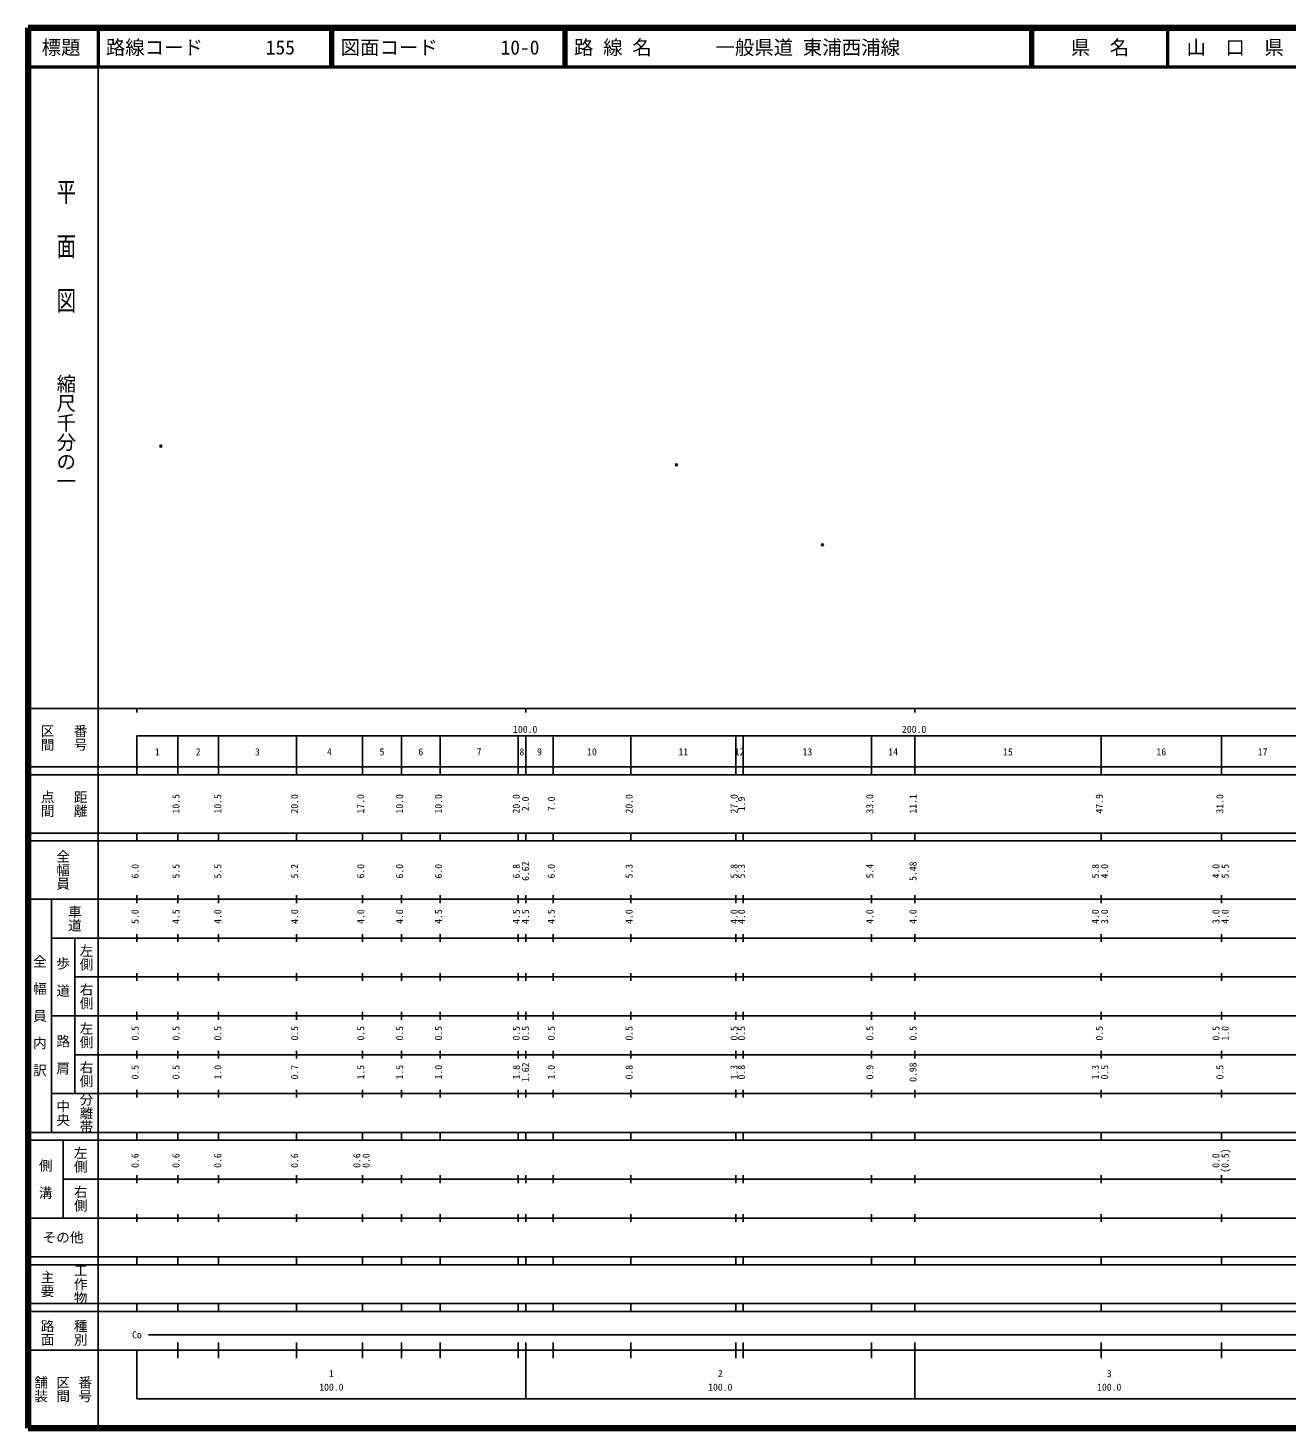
# Model space of a CAD drawing. Units: millimetres on the paper. Extents: x 40 to 680, y 20 to 380.
# Drawn here: x 40 to 363.7, y 20 to 380 of the extents above; entities that cross this region are included whole.
import ezdxf
from ezdxf.enums import TextEntityAlignment as Align

# ---------------------------------------------------------------- set-up
doc = ezdxf.new("R2010")
doc.units = ezdxf.units.MM
doc.header["$PDMODE"] = 32
doc.header["$PDSIZE"] = 0.5
doc.layers.add('M-OTRS', color=6, linetype='Continuous')
doc.layers.add('M-TTL-TXT', color=7, linetype='Continuous')
for name, color, linetype, lineweight in [('M-TTL', 2, 'Continuous', 140), ('M-TTL-BAND', 7, 'Continuous', 25), ('M-TTL-LINE', 7, 'Continuous', 50)]:
    doc.layers.add(name, color=color, linetype=linetype, lineweight=lineweight)
doc.styles.add('@ＭＳ ゴシック', font='')
doc.styles.add('ＭＳ ゴシック', font='')
doc.styles.get('@ＭＳ ゴシック').set_extended_font_data('@MS Gothic')
doc.styles.get('ＭＳ ゴシック').set_extended_font_data('MS Gothic')

msp = doc.modelspace()

# ---------------------------------------------------------------- linework, layer by layer
at = {"layer": 'M-OTRS'}
for p in [(74.144, 272.473), (206.711, 267.66), (244.253, 247.117)]:
    msp.add_point(p, dxfattribs=at)
at = {"layer": 'M-TTL'}
for p, q in [((40, 380), (40, 20)), ((680, 380), (40, 380)), ((40, 20), (680, 20))]:
    msp.add_line(p, q, dxfattribs=at)
at = {"layer": 'M-TTL-BAND'}
for p, q in [((58, 370), (58, 20)), ((40, 205), (579, 205)), ((68, 205), (68, 204)), ((168, 205), (168, 204)), ((268, 205), (268, 204)), ((68, 198), (579, 198)), ((68, 198), (68, 188)), ((78.5, 188), (78.5, 198)), ((89, 188), (89, 198)), ((109, 188), (109, 198)), ((126, 188), (126, 198)), ((136, 188), (136, 198)), ((146, 188), (146, 198)), ((166, 188), (166, 198)), ((168, 188), (168, 198)), ((175, 188), (175, 198)), ((195, 188), (195, 198)), ((222, 188), (222, 198)), ((223.9, 188), (223.9, 198)), ((256.9, 188), (256.9, 198)), ((268, 188), (268, 198)), ((315.9, 188), (315.9, 198)), ((346.9, 188), (346.9, 198)), ((40, 190), (579, 190)), ((40, 188), (579, 188)), ((40, 173), (579, 173)), ((68, 171), (68, 173)), ((78.5, 171), (78.5, 173)), ((89, 171), (89, 173)), ((109, 171), (109, 173)), ((126, 171), (126, 173)), ((136, 171), (136, 173)), ((146, 171), (146, 173)), ((166, 171), (166, 173)), ((168, 171), (168, 173)), ((175, 171), (175, 173)), ((195, 171), (195, 173)), ((222, 171), (222, 173)), ((223.9, 171), (223.9, 173)), ((256.9, 171), (256.9, 173)), ((268, 171), (268, 173)), ((315.9, 171), (315.9, 173)), ((346.9, 171), (346.9, 173)), ((40, 171), (579, 171)), ((40, 156), (579, 156)), ((46, 96), (46, 156)), ((68, 155), (68, 157)), ((78.5, 155), (78.5, 157)), ((89, 155), (89, 157)), ((109, 155), (109, 157)), ((126, 155), (126, 157)), ((136, 155), (136, 157)), ((146, 155), (146, 157)), ((166, 155), (166, 157)), ((168, 155), (168, 157)), ((175, 155), (175, 157)), ((195, 155), (195, 157)), ((222, 155), (222, 157)), ((223.9, 155), (223.9, 157)), ((256.9, 155), (256.9, 157)), ((268, 155), (268, 157)), ((315.9, 155), (315.9, 157)), ((346.9, 155), (346.9, 157)), ((46, 146), (579, 146)), ((52, 146), (52, 106)), ((68, 145), (68, 147)), ((78.5, 145), (78.5, 147)), ((89, 145), (89, 147)), ((109, 145), (109, 147)), ((126, 145), (126, 147)), ((136, 145), (136, 147)), ((146, 145), (146, 147)), ((166, 145), (166, 147)), ((168, 145), (168, 147)), ((175, 145), (175, 147)), ((195, 145), (195, 147)), ((222, 145), (222, 147)), ((223.9, 145), (223.9, 147)), ((256.9, 145), (256.9, 147)), ((268, 145), (268, 147)), ((315.9, 145), (315.9, 147)), ((346.9, 145), (346.9, 147)), ((68, 135), (68, 137)), ((78.5, 135), (78.5, 137)), ((89, 135), (89, 137)), ((109, 135), (109, 137)), ((126, 135), (126, 137)), ((136, 135), (136, 137)), ((146, 135), (146, 137)), ((166, 135), (166, 137)), ((168, 135), (168, 137)), ((175, 135), (175, 137)), ((195, 135), (195, 137)), ((222, 135), (222, 137)), ((223.9, 135), (223.9, 137)), ((256.9, 135), (256.9, 137)), ((268, 135), (268, 137)), ((315.9, 135), (315.9, 137)), ((346.9, 135), (346.9, 137)), ((52, 136), (579, 136)), ((46, 126), (579, 126)), ((68, 125), (68, 127)), ((78.5, 125), (78.5, 127)), ((89, 125), (89, 127)), ((109, 125), (109, 127)), ((126, 125), (126, 127)), ((136, 125), (136, 127)), ((146, 125), (146, 127)), ((166, 125), (166, 127)), ((168, 125), (168, 127)), ((175, 125), (175, 127)), ((195, 125), (195, 127)), ((222, 125), (222, 127)), ((223.9, 125), (223.9, 127)), ((256.9, 125), (256.9, 127)), ((268, 125), (268, 127)), ((315.9, 125), (315.9, 127)), ((346.9, 125), (346.9, 127)), ((52, 116), (579, 116)), ((68, 115), (68, 117)), ((78.5, 115), (78.5, 117)), ((89, 115), (89, 117)), ((109, 115), (109, 117)), ((126, 115), (126, 117)), ((136, 115), (136, 117)), ((146, 115), (146, 117)), ((166, 115), (166, 117)), ((168, 115), (168, 117)), ((175, 115), (175, 117)), ((195, 115), (195, 117)), ((222, 115), (222, 117)), ((223.9, 115), (223.9, 117)), ((256.9, 115), (256.9, 117)), ((268, 115), (268, 117)), ((315.9, 115), (315.9, 117)), ((346.9, 115), (346.9, 117)), ((46, 106), (579, 106)), ((68, 105), (68, 107)), ((78.5, 105), (78.5, 107)), ((89, 105), (89, 107)), ((109, 105), (109, 107)), ((126, 105), (126, 107)), ((136, 105), (136, 107)), ((146, 105), (146, 107)), ((166, 105), (166, 107)), ((168, 105), (168, 107)), ((175, 105), (175, 107)), ((195, 105), (195, 107)), ((222, 105), (222, 107)), ((223.9, 105), (223.9, 107)), ((256.9, 105), (256.9, 107)), ((268, 105), (268, 107)), ((315.9, 105), (315.9, 107)), ((346.9, 105), (346.9, 107)), ((40, 96), (579, 96)), ((40, 94), (579, 94)), ((49, 94), (49, 74)), ((68, 94), (68, 96)), ((78.5, 94), (78.5, 96)), ((89, 94), (89, 96)), ((109, 94), (109, 96)), ((126, 94), (126, 96)), ((136, 94), (136, 96)), ((146, 94), (146, 96)), ((166, 94), (166, 96)), ((168, 94), (168, 96)), ((175, 94), (175, 96)), ((195, 94), (195, 96)), ((222, 94), (222, 96)), ((223.9, 94), (223.9, 96)), ((256.9, 94), (256.9, 96)), ((268, 94), (268, 96)), ((315.9, 94), (315.9, 96)), ((346.9, 94), (346.9, 96)), ((49, 84), (579, 84)), ((68, 83), (68, 85)), ((78.5, 83), (78.5, 85)), ((89, 83), (89, 85)), ((109, 83), (109, 85)), ((126, 83), (126, 85)), ((136, 83), (136, 85)), ((146, 83), (146, 85)), ((166, 83), (166, 85)), ((168, 83), (168, 85)), ((175, 83), (175, 85)), ((195, 83), (195, 85)), ((222, 83), (222, 85)), ((223.9, 83), (223.9, 85)), ((256.9, 83), (256.9, 85)), ((268, 83), (268, 85)), ((315.9, 83), (315.9, 85)), ((346.9, 83), (346.9, 85)), ((40, 74), (579, 74)), ((68, 73), (68, 75)), ((78.5, 73), (78.5, 75)), ((89, 73), (89, 75)), ((109, 73), (109, 75)), ((126, 73), (126, 75)), ((136, 73), (136, 75)), ((146, 73), (146, 75)), ((166, 73), (166, 75)), ((168, 73), (168, 75)), ((175, 73), (175, 75)), ((195, 73), (195, 75)), ((222, 73), (222, 75)), ((223.9, 73), (223.9, 75)), ((256.9, 73), (256.9, 75)), ((268, 73), (268, 75)), ((315.9, 73), (315.9, 75)), ((346.9, 73), (346.9, 75)), ((40, 64), (579, 64)), ((40, 62), (579, 62)), ((68, 62), (68, 64)), ((78.5, 62), (78.5, 64)), ((89, 62), (89, 64)), ((109, 62), (109, 64)), ((126, 62), (126, 64)), ((136, 62), (136, 64)), ((146, 62), (146, 64)), ((166, 62), (166, 64)), ((168, 62), (168, 64)), ((175, 62), (175, 64)), ((195, 62), (195, 64)), ((222, 62), (222, 64)), ((223.9, 62), (223.9, 64)), ((256.9, 62), (256.9, 64)), ((268, 62), (268, 64)), ((315.9, 62), (315.9, 64)), ((346.9, 62), (346.9, 64)), ((40, 52), (579, 52)), ((68, 50), (68, 52)), ((78.5, 50), (78.5, 52)), ((89, 50), (89, 52)), ((109, 50), (109, 52)), ((126, 50), (126, 52)), ((136, 50), (136, 52)), ((146, 50), (146, 52)), ((166, 50), (166, 52)), ((168, 50), (168, 52)), ((175, 50), (175, 52)), ((195, 50), (195, 52)), ((222, 50), (222, 52)), ((223.9, 50), (223.9, 52)), ((256.9, 50), (256.9, 52)), ((268, 50), (268, 52)), ((315.9, 50), (315.9, 52)), ((346.9, 50), (346.9, 52)), ((40, 50), (579, 50)), ((71, 44), (565, 44)), ((40, 40), (579, 40)), ((68, 40), (68, 27.5)), ((78.5, 38), (78.5, 42)), ((89, 38), (89, 42)), ((109, 38), (109, 42)), ((126, 38), (126, 42)), ((136, 38), (136, 42)), ((146, 38), (146, 42)), ((166, 38), (166, 42)), ((168, 27.5), (168, 42)), ((175, 38), (175, 42)), ((195, 38), (195, 42)), ((222, 38), (222, 42)), ((223.9, 38), (223.9, 42)), ((256.9, 38), (256.9, 42)), ((268, 27.5), (268, 42)), ((315.9, 38), (315.9, 42)), ((346.9, 38), (346.9, 42)), ((68, 27.5), (579, 27.5))]:
    msp.add_line(p, q, dxfattribs=at)
at = {"layer": 'M-TTL-LINE'}
for p, q in [((58, 380), (58, 370)), ((117.75, 380), (117.75, 370)), ((118.25, 380), (118.25, 370)), ((177.75, 380), (177.75, 370)), ((178.25, 380), (178.25, 370)), ((297.75, 380), (297.75, 370)), ((298.25, 380), (298.25, 370)), ((333, 380), (333, 370)), ((40, 370), (680, 370))]:
    msp.add_line(p, q, dxfattribs=at)

# ---------------------------------------------------------------- texts
at = {"layer": 'M-TTL-BAND', "style": '@ＭＳ ゴシック', "width": 1.4}
msp.add_text('平  面  図', height=3.666, rotation=270, dxfattribs=at).set_placement((49.777, 306.475), align=Align.MIDDLE_RIGHT)
at = {"layer": 'M-TTL-BAND', "style": '@ＭＳ ゴシック'}
msp.add_text('縮尺千分の一', height=3.666, rotation=270, dxfattribs=at).set_placement((49.777, 261.03), align=Align.MIDDLE_RIGHT)
for s, p in [('区間', (45, 197.5)), ('番号', (53.5, 197.5)), ('点間', (45, 180.5)), ('距離', (53.5, 180.5)), ('全幅員', (49, 163.5)), ('車道', (52, 151)), ('左側', (55, 141)), ('全\u3000幅\u3000員\u3000内\u3000訳', (43, 126)), ('歩\u3000道', (49, 136)), ('右側', (55, 131)), ('左側', (55, 121)), ('路\u3000肩', (49, 116)), ('右側', (55, 111)), ('分離帯', (55, 101)), ('中央', (49, 101)), ('左側', (53.5, 89)), ('側\u3000溝', (44.5, 84)), ('右側', (53.5, 79)), ('工作物', (53.5, 57)), ('主要', (45, 57)), ('路面', (45, 44.5)), ('種別', (53.5, 44.5)), ('舗装', (43.333, 30)), ('区間', (49, 30)), ('番号', (54.667, 30))]:
    msp.add_text(s, height=2.566, rotation=270, dxfattribs=at).set_placement(p, align=Align.MIDDLE_CENTER)
at = {"layer": 'M-TTL-BAND', "style": 'ＭＳ ゴシック'}
for s, p in [('100.0', (167.844, 198.195)), ('200.0', (267.844, 198.195)), ('1', (73.25, 192.405)), ('2', (83.75, 192.405)), ('3', (99, 192.405)), ('4', (117.5, 192.405)), ('5', (131, 192.405)), ('6', (141, 192.405)), ('7', (156, 192.405)), ('8', (167, 192.405)), ('9', (171.5, 192.405)), ('10', (185, 192.405)), ('11', (208.5, 192.405)), ('12', (222.95, 192.405)), ('13', (240.4, 192.405)), ('14', (262.45, 192.405)), ('15', (291.95, 192.405)), ('16', (331.4, 192.405)), ('17', (357.45, 192.405)), ('Co', (68, 42.5)), ('1', (118, 32.523)), ('2', (218, 32.523)), ('3', (318, 32.523)), ('100.0', (118, 29.033)), ('100.0', (218, 29.033)), ('100.0', (318, 29.033))]:
    msp.add_text(s, height=1.833, dxfattribs=at).set_placement(p, align=Align.BOTTOM_CENTER)
for s, p in [('10.5', (79.5, 180.5)), ('10.5', (90.25, 180.5)), ('20.0', (110, 180.5)), ('17.0', (127, 180.5)), ('10.0', (137, 180.5)), ('10.0', (147, 180.5)), ('20.0', (167, 180.5)), ('2.0', (169.362, 180.5)), ('7.0', (176, 180.5)), ('20.0', (196, 180.5)), ('27.0', (223, 180.5)), ('1.9', (224.9, 180.5)), ('33.0', (257.9, 180.5)), ('11.1', (269, 180.5)), ('47.9', (316.9, 180.5)), ('31.0', (347.9, 180.5)), ('6.0', (69, 163.174)), ('5.5', (79.5, 163.174)), ('5.5', (90.25, 163.174)), ('5.2', (110, 163.174)), ('6.0', (127, 163.174)), ('6.0', (137, 163.174)), ('6.0', (147, 163.174)), ('6.8', (167, 163.174)), ('6.62', (169.362, 163.174)), ('6.0', (176, 163.174)), ('5.3', (196, 163.174)), ('5.8', (223, 163.174)), ('5.3', (224.9, 163.174)), ('5.4', (257.9, 163.174)), ('5.48', (269, 163.174)), ('5.8', (315.9, 163.174)), ('4.0', (318.27, 163.174)), ('4.0', (346.9, 163.174)), ('5.5', (349.27, 163.174)), ('5.0', (69, 151.5)), ('4.5', (79.5, 151.5)), ('4.0', (90.25, 151.5)), ('4.0', (110, 151.5)), ('4.0', (127, 151.5)), ('4.0', (137, 151.5)), ('4.5', (147, 151.5)), ('4.5', (167, 151.5)), ('4.5', (169.362, 151.5)), ('4.5', (176, 151.5)), ('4.0', (196, 151.5)), ('4.0', (223, 151.5)), ('4.0', (224.9, 151.5)), ('4.0', (257.9, 151.5)), ('4.0', (269, 151.5)), ('4.0', (315.9, 151.5)), ('3.0', (318.27, 151.5)), ('3.0', (346.9, 151.5)), ('4.0', (349.27, 151.5)), ('0.5', (69, 121.5)), ('0.5', (79.5, 121.5)), ('0.5', (90.25, 121.5)), ('0.5', (110, 121.5)), ('0.5', (127, 121.5)), ('0.5', (137, 121.5)), ('0.5', (147, 121.5)), ('0.5', (167, 121.5)), ('0.5', (169.362, 121.5)), ('0.5', (176, 121.5)), ('0.5', (196, 121.5)), ('0.5', (223, 121.5)), ('0.5', (224.9, 121.5)), ('0.5', (257.9, 121.5)), ('0.5', (269, 121.5)), ('0.5', (316.9, 121.5)), ('0.5', (346.9, 121.5)), ('1.0', (349.27, 121.5)), ('0.5', (69, 111.5)), ('0.5', (79.5, 111.5)), ('1.0', (90.25, 111.5)), ('0.7', (110, 111.5)), ('1.5', (127, 111.5)), ('1.5', (137, 111.5)), ('1.0', (147, 111.5)), ('1.8', (167, 111.5)), ('1.62', (169.362, 111.5)), ('1.0', (176, 111.5)), ('0.8', (196, 111.5)), ('1.3', (223, 111.5)), ('0.8', (224.9, 111.5)), ('0.9', (257.9, 111.5)), ('0.98', (269, 111.5)), ('1.3', (315.9, 111.5)), ('0.5', (318.27, 111.5)), ('0.5', (347.9, 111.5)), ('0.6', (69, 88.764)), ('0.6', (79.5, 88.764)), ('0.6', (90.25, 88.764)), ('0.6', (110, 88.764)), ('0.6', (126, 88.764)), ('0.0', (128.37, 88.764)), ('0.0', (346.9, 88.764)), ('(0.5)', (349.27, 88.764))]:
    msp.add_text(s, height=1.833, rotation=90, dxfattribs=at).set_placement(p, align=Align.BOTTOM_CENTER)
msp.add_text('その他', height=2.566, dxfattribs=at).set_placement((49, 69), align=Align.MIDDLE_CENTER)
at = {"layer": 'M-TTL-TXT', "style": 'ＭＳ ゴシック'}
for s, p in [('標題', (48.5, 375)), ('県\u3000名', (315.625, 375)), ('山\u3000口\u3000県', (350.375, 375))]:
    msp.add_text(s, height=3.666, dxfattribs=at).set_placement(p, align=Align.MIDDLE_CENTER)
for s, p in [('路線コード', (60, 375)), ('155', (101.142, 375)), ('図面コード', (120.38, 375)), ('10-0', (161.521, 375)), ('路 線 名', (180.38, 375)), ('一般県道 東浦西浦線', (216.734, 375))]:
    msp.add_text(s, height=3.666, dxfattribs=at).set_placement(p, align=Align.MIDDLE_LEFT)

doc.saveas('drawing.dxf')
